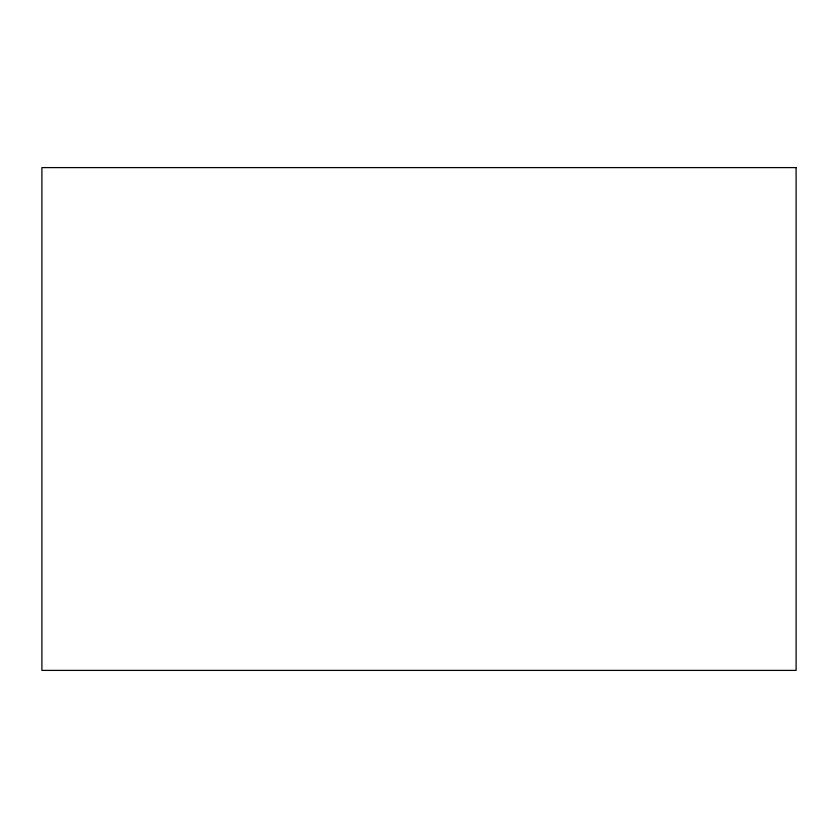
<?xml version="1.0" encoding="UTF-8"?>
<svg xmlns="http://www.w3.org/2000/svg" width="838" height="838" viewBox="0 0 838 838"><rect width="100%" height="100%" fill="white"/><g stroke="black" fill="none" stroke-linecap="round" stroke-linejoin="round"><path stroke-width="1.26" d="M796.1 167.6L41.9 167.6L41.9 670.4L796.1 670.4L796.1 167.6"/></g></svg>
